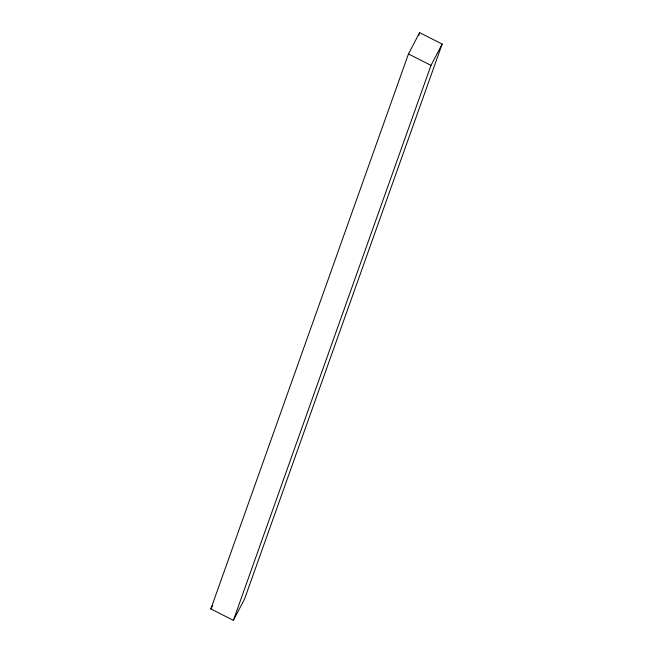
<?xml version="1.0" encoding="UTF-8"?>
<svg xmlns="http://www.w3.org/2000/svg" width="653" height="653" viewBox="0 0 653 653"><rect width="100%" height="100%" fill="white"/><g stroke="black" fill="none" stroke-linecap="round" stroke-linejoin="round"><path stroke-width="0.98" d="M210.846 608.914L408.46 53.946L419.634 32.65L442.154 44.086L244.54 599.054L233.366 620.35L210.846 608.914L212.707 605.364M418.614 35.531L419.634 32.65M233.366 620.35L430.98 65.39L442.154 44.086M408.46 53.946L430.98 65.39"/></g></svg>
